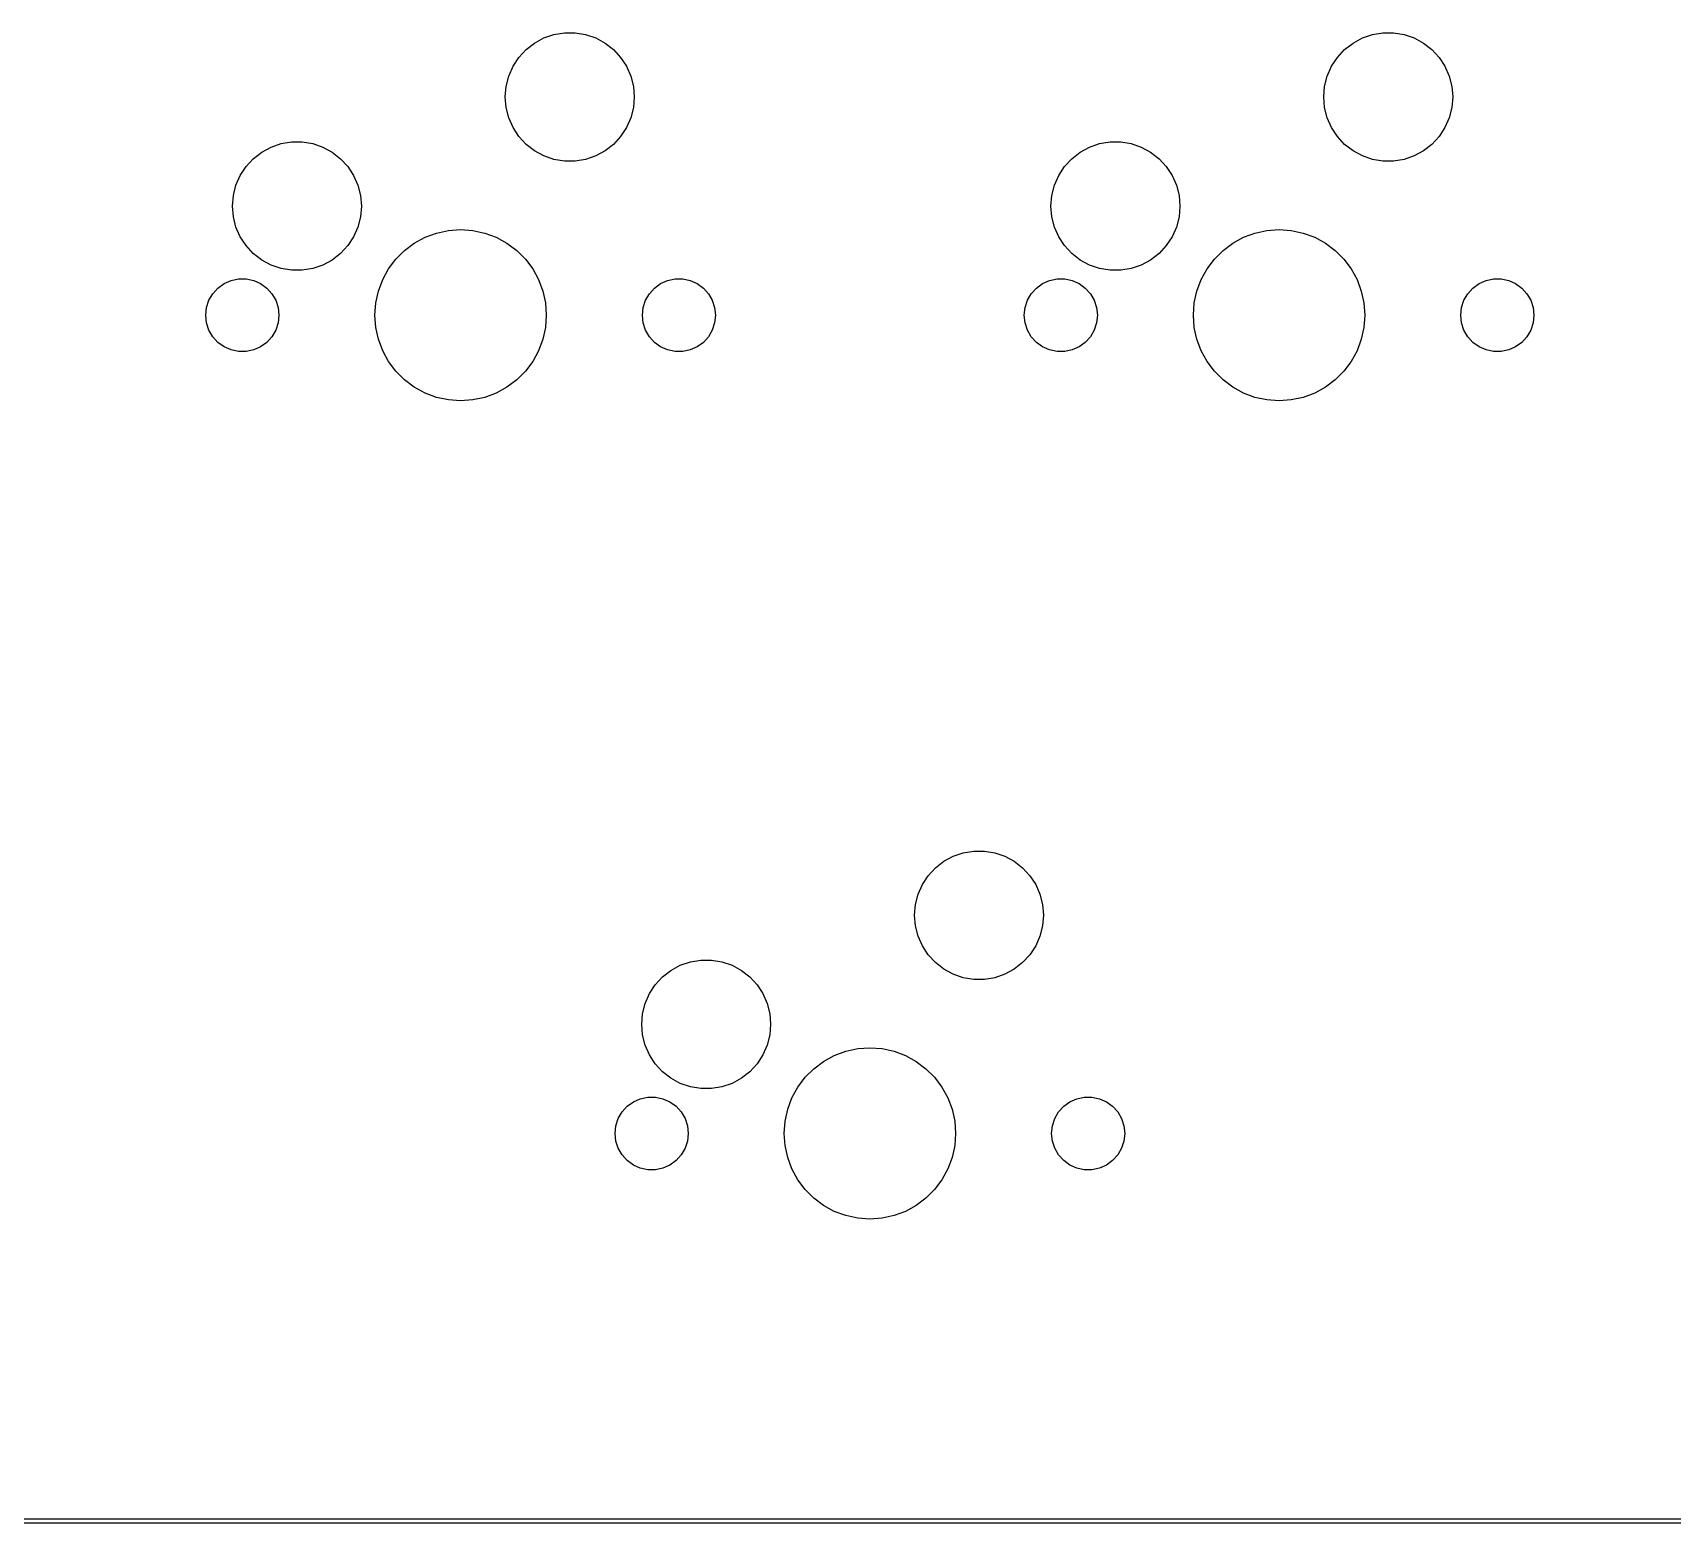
# Model space of a CAD drawing. Extents: x 3 to 1029, y 4 to 518.
# Drawn here: x 909.64 to 947.8, y 409.65 to 444.35 of the extents above; entities that cross this region are included whole.
import ezdxf

# ---------------------------------------------------------------- set-up
doc = ezdxf.new("R2010")
doc.units = 0
doc.layers.add('BLACK', color=7, linetype='CONTINUOUS')

msp = doc.modelspace()

# ---------------------------------------------------------------- linework, layer by layer
at = {"layer": 'BLACK', "color": 3, "linetype": 'CONTINUOUS'}
for p, q in [((921.316408, 444.109582), (921.533408, 444.227482)), ((921.533408, 444.227482), (921.768408, 444.307882)), ((921.768408, 444.307882), (922.012408, 444.348682)), ((922.012408, 444.348682), (922.260408, 444.348682)), ((922.260408, 444.348682), (922.504408, 444.307882)), ((922.504408, 444.307882), (922.739408, 444.227482)), ((922.739408, 444.227482), (922.956408, 444.109582)), ((940.366408, 444.109582), (940.583408, 444.227482)), ((940.583408, 444.227482), (940.818408, 444.307882)), ((940.818408, 444.307882), (941.062408, 444.348682)), ((941.062408, 444.348682), (941.310408, 444.348682)), ((941.310408, 444.348682), (941.554408, 444.307882)), ((941.554408, 444.307882), (941.789408, 444.227482)), ((941.789408, 444.227482), (942.006408, 444.109582)), ((920.817408, 443.567682), (920.952408, 443.775082)), ((920.952408, 443.775082), (921.120408, 443.957382)), ((921.120408, 443.957382), (921.316408, 444.109582)), ((922.956408, 444.109582), (923.152408, 443.957382)), ((923.152408, 443.957382), (923.320408, 443.775082)), ((923.320408, 443.775082), (923.455408, 443.567682)), ((939.867408, 443.567682), (940.002408, 443.775082)), ((940.002408, 443.775082), (940.170408, 443.957382)), ((940.170408, 443.957382), (940.366408, 444.109582)), ((942.006408, 444.109582), (942.202408, 443.957382)), ((942.202408, 443.957382), (942.370408, 443.775082)), ((942.370408, 443.775082), (942.505408, 443.567682)), ((920.717408, 443.340782), (920.817408, 443.567682)), ((923.455408, 443.567682), (923.555408, 443.340782)), ((939.767408, 443.340782), (939.867408, 443.567682)), ((942.505408, 443.567682), (942.605408, 443.340782)), ((920.636408, 442.853782), (920.656408, 443.100682)), ((920.656408, 443.100682), (920.717408, 443.340782)), ((923.555408, 443.340782), (923.616408, 443.100682)), ((923.616408, 443.100682), (923.636408, 442.853782)), ((939.686408, 442.853782), (939.706408, 443.100682)), ((939.706408, 443.100682), (939.767408, 443.340782)), ((942.605408, 443.340782), (942.666408, 443.100682)), ((942.666408, 443.100682), (942.686408, 442.853782)), ((920.656408, 442.606882), (920.636408, 442.853782)), ((923.636408, 442.853782), (923.616408, 442.606882)), ((939.706408, 442.606882), (939.686408, 442.853782)), ((942.686408, 442.853782), (942.666408, 442.606882)), ((920.717408, 442.366782), (920.656408, 442.606882)), ((920.817408, 442.139882), (920.717408, 442.366782)), ((923.555408, 442.366782), (923.455408, 442.139882)), ((923.616408, 442.606882), (923.555408, 442.366782)), ((939.767408, 442.366782), (939.706408, 442.606882)), ((939.867408, 442.139882), (939.767408, 442.366782)), ((942.605408, 442.366782), (942.505408, 442.139882)), ((942.666408, 442.606882), (942.605408, 442.366782)), ((920.952408, 441.932482), (920.817408, 442.139882)), ((921.120408, 441.750182), (920.952408, 441.932482)), ((923.320408, 441.932482), (923.152408, 441.750182)), ((923.455408, 442.139882), (923.320408, 441.932482)), ((940.002408, 441.932482), (939.867408, 442.139882)), ((940.170408, 441.750182), (940.002408, 441.932482)), ((942.370408, 441.932482), (942.202408, 441.750182)), ((942.505408, 442.139882), (942.370408, 441.932482)), ((914.770408, 441.417382), (914.966408, 441.569482)), ((914.966408, 441.569482), (915.183408, 441.687482)), ((915.183408, 441.687482), (915.418408, 441.767882)), ((915.418408, 441.767882), (915.662408, 441.808682)), ((915.662408, 441.808682), (915.910408, 441.808682)), ((915.910408, 441.808682), (916.154408, 441.767882)), ((916.154408, 441.767882), (916.389408, 441.687482)), ((916.389408, 441.687482), (916.606408, 441.569482)), ((916.606408, 441.569482), (916.802408, 441.417382)), ((921.316408, 441.598082), (921.120408, 441.750182)), ((921.533408, 441.480082), (921.316408, 441.598082)), ((922.956408, 441.598082), (922.739408, 441.480082)), ((923.152408, 441.750182), (922.956408, 441.598082)), ((933.820408, 441.417382), (934.016408, 441.569482)), ((934.016408, 441.569482), (934.233408, 441.687482)), ((934.233408, 441.687482), (934.468408, 441.767882)), ((934.468408, 441.767882), (934.712408, 441.808682)), ((934.712408, 441.808682), (934.960408, 441.808682)), ((934.960408, 441.808682), (935.204408, 441.767882)), ((935.204408, 441.767882), (935.439408, 441.687482)), ((935.439408, 441.687482), (935.656408, 441.569482)), ((935.656408, 441.569482), (935.852408, 441.417382)), ((940.366408, 441.598082), (940.170408, 441.750182)), ((940.583408, 441.480082), (940.366408, 441.598082)), ((942.006408, 441.598082), (941.789408, 441.480082)), ((942.202408, 441.750182), (942.006408, 441.598082)), ((914.467408, 441.027682), (914.602408, 441.235082)), ((914.602408, 441.235082), (914.770408, 441.417382)), ((916.802408, 441.417382), (916.970408, 441.235082)), ((916.970408, 441.235082), (917.105408, 441.027682)), ((921.768408, 441.399682), (921.533408, 441.480082)), ((922.012408, 441.358882), (921.768408, 441.399682)), ((922.260408, 441.358882), (922.012408, 441.358882)), ((922.504408, 441.399682), (922.260408, 441.358882)), ((922.739408, 441.480082), (922.504408, 441.399682)), ((933.517408, 441.027682), (933.652408, 441.235082)), ((933.652408, 441.235082), (933.820408, 441.417382)), ((935.852408, 441.417382), (936.020408, 441.235082)), ((936.020408, 441.235082), (936.155408, 441.027682)), ((940.818408, 441.399682), (940.583408, 441.480082)), ((941.062408, 441.358882), (940.818408, 441.399682)), ((941.310408, 441.358882), (941.062408, 441.358882)), ((941.554408, 441.399682), (941.310408, 441.358882)), ((941.789408, 441.480082), (941.554408, 441.399682)), ((914.306408, 440.560682), (914.367408, 440.800782)), ((914.367408, 440.800782), (914.467408, 441.027682)), ((917.105408, 441.027682), (917.205408, 440.800782)), ((917.205408, 440.800782), (917.266408, 440.560682)), ((933.356408, 440.560682), (933.417408, 440.800782)), ((933.417408, 440.800782), (933.517408, 441.027682)), ((936.155408, 441.027682), (936.255408, 440.800782)), ((936.255408, 440.800782), (936.316408, 440.560682)), ((914.286408, 440.313782), (914.306408, 440.560682)), ((917.266408, 440.560682), (917.286408, 440.313782)), ((933.336408, 440.313782), (933.356408, 440.560682)), ((936.316408, 440.560682), (936.336408, 440.313782)), ((914.306408, 440.066882), (914.286408, 440.313782)), ((914.367408, 439.826782), (914.306408, 440.066882)), ((917.266408, 440.066882), (917.205408, 439.826782)), ((917.286408, 440.313782), (917.266408, 440.066882)), ((933.356408, 440.066882), (933.336408, 440.313782)), ((933.417408, 439.826782), (933.356408, 440.066882)), ((936.316408, 440.066882), (936.255408, 439.826782)), ((936.336408, 440.313782), (936.316408, 440.066882)), ((914.467408, 439.599882), (914.367408, 439.826782)), ((914.602408, 439.392482), (914.467408, 439.599882)), ((917.105408, 439.599882), (916.970408, 439.392482)), ((917.205408, 439.826782), (917.105408, 439.599882)), ((918.518408, 439.451182), (918.768408, 439.587482)), ((918.768408, 439.587482), (919.034408, 439.686882)), ((919.034408, 439.686882), (919.312408, 439.747382)), ((919.312408, 439.747382), (919.596408, 439.767682)), ((919.596408, 439.767682), (919.880408, 439.747382)), ((919.880408, 439.747382), (920.158408, 439.686882)), ((920.158408, 439.686882), (920.424408, 439.587482)), ((920.424408, 439.587482), (920.674408, 439.451182)), ((933.517408, 439.599882), (933.417408, 439.826782)), ((933.652408, 439.392482), (933.517408, 439.599882)), ((936.155408, 439.599882), (936.020408, 439.392482)), ((936.255408, 439.826782), (936.155408, 439.599882)), ((937.568408, 439.451182), (937.818408, 439.587482)), ((937.818408, 439.587482), (938.084408, 439.686882)), ((938.084408, 439.686882), (938.362408, 439.747382)), ((938.362408, 439.747382), (938.646408, 439.767682)), ((938.646408, 439.767682), (938.930408, 439.747382)), ((938.930408, 439.747382), (939.208408, 439.686882)), ((939.208408, 439.686882), (939.474408, 439.587482)), ((939.474408, 439.587482), (939.724408, 439.451182)), ((914.770408, 439.210182), (914.602408, 439.392482)), ((914.966408, 439.058082), (914.770408, 439.210182)), ((916.802408, 439.210182), (916.606408, 439.058082)), ((916.970408, 439.392482), (916.802408, 439.210182)), ((918.089408, 439.079482), (918.290408, 439.280682)), ((918.290408, 439.280682), (918.518408, 439.451182)), ((920.674408, 439.451182), (920.902408, 439.280682)), ((920.902408, 439.280682), (921.103408, 439.079482)), ((933.820408, 439.210182), (933.652408, 439.392482)), ((934.016408, 439.058082), (933.820408, 439.210182)), ((935.852408, 439.210182), (935.656408, 439.058082)), ((936.020408, 439.392482), (935.852408, 439.210182)), ((937.139408, 439.079482), (937.340408, 439.280682)), ((937.340408, 439.280682), (937.568408, 439.451182)), ((939.724408, 439.451182), (939.952408, 439.280682)), ((939.952408, 439.280682), (940.153408, 439.079482)), ((915.183408, 438.940082), (914.966408, 439.058082)), ((915.418408, 438.859682), (915.183408, 438.940082)), ((915.662408, 438.818882), (915.418408, 438.859682)), ((915.910408, 438.818882), (915.662408, 438.818882)), ((916.154408, 438.859682), (915.910408, 438.818882)), ((916.389408, 438.940082), (916.154408, 438.859682)), ((916.606408, 439.058082), (916.389408, 438.940082)), ((917.782408, 438.602082), (917.919408, 438.851782)), ((917.919408, 438.851782), (918.089408, 439.079482)), ((921.103408, 439.079482), (921.273408, 438.851782)), ((921.273408, 438.851782), (921.410408, 438.602082)), ((934.233408, 438.940082), (934.016408, 439.058082)), ((934.468408, 438.859682), (934.233408, 438.940082)), ((934.712408, 438.818882), (934.468408, 438.859682)), ((934.960408, 438.818882), (934.712408, 438.818882)), ((935.204408, 438.859682), (934.960408, 438.818882)), ((935.439408, 438.940082), (935.204408, 438.859682)), ((935.656408, 439.058082), (935.439408, 438.940082)), ((936.832408, 438.602082), (936.969408, 438.851782)), ((936.969408, 438.851782), (937.139408, 439.079482)), ((940.153408, 439.079482), (940.323408, 438.851782)), ((940.323408, 438.851782), (940.460408, 438.602082)), ((913.947408, 438.406082), (914.091408, 438.510682)), ((914.091408, 438.510682), (914.253408, 438.583082)), ((914.253408, 438.583082), (914.427408, 438.619982)), ((914.427408, 438.619982), (914.605408, 438.619982)), ((914.605408, 438.619982), (914.779408, 438.583082)), ((914.779408, 438.583082), (914.941408, 438.510682)), ((914.941408, 438.510682), (915.085408, 438.406082)), ((917.683408, 438.335482), (917.782408, 438.602082)), ((921.410408, 438.602082), (921.509408, 438.335482)), ((924.107408, 438.406082), (924.251408, 438.510682)), ((924.251408, 438.510682), (924.413408, 438.583082)), ((924.413408, 438.583082), (924.587408, 438.619982)), ((924.587408, 438.619982), (924.765408, 438.619982)), ((924.765408, 438.619982), (924.939408, 438.583082)), ((924.939408, 438.583082), (925.101408, 438.510682)), ((925.101408, 438.510682), (925.245408, 438.406082)), ((932.997408, 438.406082), (933.141408, 438.510682)), ((933.141408, 438.510682), (933.303408, 438.583082)), ((933.303408, 438.583082), (933.477408, 438.619982)), ((933.477408, 438.619982), (933.655408, 438.619982)), ((933.655408, 438.619982), (933.829408, 438.583082)), ((933.829408, 438.583082), (933.991408, 438.510682)), ((933.991408, 438.510682), (934.135408, 438.406082)), ((936.733408, 438.335482), (936.832408, 438.602082)), ((940.460408, 438.602082), (940.559408, 438.335482)), ((943.157408, 438.406082), (943.301408, 438.510682)), ((943.301408, 438.510682), (943.463408, 438.583082)), ((943.463408, 438.583082), (943.637408, 438.619982)), ((943.637408, 438.619982), (943.815408, 438.619982)), ((943.815408, 438.619982), (943.989408, 438.583082)), ((943.989408, 438.583082), (944.151408, 438.510682)), ((944.151408, 438.510682), (944.295408, 438.406082)), ((913.684408, 437.950682), (913.739408, 438.119882)), ((913.739408, 438.119882), (913.828408, 438.273882)), ((913.828408, 438.273882), (913.947408, 438.406082)), ((915.085408, 438.406082), (915.204408, 438.273882)), ((915.204408, 438.273882), (915.293408, 438.119882)), ((915.293408, 438.119882), (915.348408, 437.950682)), ((917.602408, 437.773782), (917.622408, 438.057582)), ((917.622408, 438.057582), (917.683408, 438.335482)), ((921.509408, 438.335482), (921.570408, 438.057582)), ((921.570408, 438.057582), (921.590408, 437.773782)), ((923.844408, 437.950682), (923.899408, 438.119882)), ((923.899408, 438.119882), (923.988408, 438.273882)), ((923.988408, 438.273882), (924.107408, 438.406082)), ((925.245408, 438.406082), (925.364408, 438.273882)), ((925.364408, 438.273882), (925.453408, 438.119882)), ((925.453408, 438.119882), (925.508408, 437.950682)), ((932.734408, 437.950682), (932.789408, 438.119882)), ((932.789408, 438.119882), (932.878408, 438.273882)), ((932.878408, 438.273882), (932.997408, 438.406082)), ((934.135408, 438.406082), (934.254408, 438.273882)), ((934.254408, 438.273882), (934.343408, 438.119882)), ((934.343408, 438.119882), (934.398408, 437.950682)), ((936.652408, 437.773782), (936.672408, 438.057582)), ((936.672408, 438.057582), (936.733408, 438.335482)), ((940.559408, 438.335482), (940.620408, 438.057582)), ((940.620408, 438.057582), (940.640408, 437.773782)), ((942.894408, 437.950682), (942.949408, 438.119882)), ((942.949408, 438.119882), (943.038408, 438.273882)), ((943.038408, 438.273882), (943.157408, 438.406082)), ((944.295408, 438.406082), (944.414408, 438.273882)), ((944.414408, 438.273882), (944.503408, 438.119882)), ((944.503408, 438.119882), (944.558408, 437.950682)), ((913.665408, 437.773782), (913.684408, 437.950682)), ((913.684408, 437.596882), (913.665408, 437.773782)), ((915.348408, 437.950682), (915.367408, 437.773782)), ((915.367408, 437.773782), (915.348408, 437.596882)), ((917.622408, 437.489982), (917.602408, 437.773782)), ((921.590408, 437.773782), (921.570408, 437.489982)), ((923.825408, 437.773782), (923.844408, 437.950682)), ((923.844408, 437.596882), (923.825408, 437.773782)), ((925.508408, 437.950682), (925.527408, 437.773782)), ((925.527408, 437.773782), (925.508408, 437.596882)), ((932.715408, 437.773782), (932.734408, 437.950682)), ((932.734408, 437.596882), (932.715408, 437.773782)), ((934.398408, 437.950682), (934.417408, 437.773782)), ((934.417408, 437.773782), (934.398408, 437.596882)), ((936.672408, 437.489982), (936.652408, 437.773782)), ((940.640408, 437.773782), (940.620408, 437.489982)), ((942.875408, 437.773782), (942.894408, 437.950682)), ((942.894408, 437.596882), (942.875408, 437.773782)), ((944.558408, 437.950682), (944.577408, 437.773782)), ((944.577408, 437.773782), (944.558408, 437.596882)), ((913.739408, 437.427682), (913.684408, 437.596882)), ((913.828408, 437.273682), (913.739408, 437.427682)), ((915.293408, 437.427682), (915.204408, 437.273682)), ((915.348408, 437.596882), (915.293408, 437.427682)), ((917.683408, 437.212082), (917.622408, 437.489982)), ((921.570408, 437.489982), (921.509408, 437.212082)), ((923.899408, 437.427682), (923.844408, 437.596882)), ((923.988408, 437.273682), (923.899408, 437.427682)), ((925.453408, 437.427682), (925.364408, 437.273682)), ((925.508408, 437.596882), (925.453408, 437.427682)), ((932.789408, 437.427682), (932.734408, 437.596882)), ((932.878408, 437.273682), (932.789408, 437.427682)), ((934.343408, 437.427682), (934.254408, 437.273682)), ((934.398408, 437.596882), (934.343408, 437.427682)), ((936.733408, 437.212082), (936.672408, 437.489982)), ((940.620408, 437.489982), (940.559408, 437.212082)), ((942.949408, 437.427682), (942.894408, 437.596882)), ((943.038408, 437.273682), (942.949408, 437.427682)), ((944.503408, 437.427682), (944.414408, 437.273682)), ((944.558408, 437.596882), (944.503408, 437.427682)), ((913.947408, 437.141482), (913.828408, 437.273682)), ((914.091408, 437.036882), (913.947408, 437.141482)), ((914.253408, 436.964482), (914.091408, 437.036882)), ((914.427408, 436.927582), (914.253408, 436.964482)), ((914.605408, 436.927582), (914.427408, 436.927582)), ((914.779408, 436.964482), (914.605408, 436.927582)), ((914.941408, 437.036882), (914.779408, 436.964482)), ((915.085408, 437.141482), (914.941408, 437.036882)), ((915.204408, 437.273682), (915.085408, 437.141482)), ((917.782408, 436.945482), (917.683408, 437.212082)), ((917.919408, 436.695782), (917.782408, 436.945482)), ((921.410408, 436.945482), (921.273408, 436.695782)), ((921.509408, 437.212082), (921.410408, 436.945482)), ((924.107408, 437.141482), (923.988408, 437.273682)), ((924.251408, 437.036882), (924.107408, 437.141482)), ((924.413408, 436.964482), (924.251408, 437.036882)), ((924.587408, 436.927582), (924.413408, 436.964482)), ((924.765408, 436.927582), (924.587408, 436.927582)), ((924.939408, 436.964482), (924.765408, 436.927582)), ((925.101408, 437.036882), (924.939408, 436.964482)), ((925.245408, 437.141482), (925.101408, 437.036882)), ((925.364408, 437.273682), (925.245408, 437.141482)), ((932.997408, 437.141482), (932.878408, 437.273682)), ((933.141408, 437.036882), (932.997408, 437.141482)), ((933.303408, 436.964482), (933.141408, 437.036882)), ((933.477408, 436.927582), (933.303408, 436.964482)), ((933.655408, 436.927582), (933.477408, 436.927582)), ((933.829408, 436.964482), (933.655408, 436.927582)), ((933.991408, 437.036882), (933.829408, 436.964482)), ((934.135408, 437.141482), (933.991408, 437.036882)), ((934.254408, 437.273682), (934.135408, 437.141482)), ((936.832408, 436.945482), (936.733408, 437.212082)), ((936.969408, 436.695782), (936.832408, 436.945482)), ((940.460408, 436.945482), (940.323408, 436.695782)), ((940.559408, 437.212082), (940.460408, 436.945482)), ((943.157408, 437.141482), (943.038408, 437.273682)), ((943.301408, 437.036882), (943.157408, 437.141482)), ((943.463408, 436.964482), (943.301408, 437.036882)), ((943.637408, 436.927582), (943.463408, 436.964482)), ((943.815408, 436.927582), (943.637408, 436.927582)), ((943.989408, 436.964482), (943.815408, 436.927582)), ((944.151408, 437.036882), (943.989408, 436.964482)), ((944.295408, 437.141482), (944.151408, 437.036882)), ((944.414408, 437.273682), (944.295408, 437.141482)), ((918.089408, 436.468082), (917.919408, 436.695782)), ((921.273408, 436.695782), (921.103408, 436.468082)), ((937.139408, 436.468082), (936.969408, 436.695782)), ((940.323408, 436.695782), (940.153408, 436.468082)), ((918.290408, 436.266882), (918.089408, 436.468082)), ((918.518408, 436.096382), (918.290408, 436.266882)), ((920.902408, 436.266882), (920.674408, 436.096382)), ((921.103408, 436.468082), (920.902408, 436.266882)), ((937.340408, 436.266882), (937.139408, 436.468082)), ((937.568408, 436.096382), (937.340408, 436.266882)), ((939.952408, 436.266882), (939.724408, 436.096382)), ((940.153408, 436.468082), (939.952408, 436.266882)), ((918.768408, 435.960082), (918.518408, 436.096382)), ((919.034408, 435.860682), (918.768408, 435.960082)), ((919.312408, 435.800182), (919.034408, 435.860682)), ((919.596408, 435.779882), (919.312408, 435.800182)), ((919.880408, 435.800182), (919.596408, 435.779882)), ((920.158408, 435.860682), (919.880408, 435.800182)), ((920.424408, 435.960082), (920.158408, 435.860682)), ((920.674408, 436.096382), (920.424408, 435.960082)), ((937.818408, 435.960082), (937.568408, 436.096382)), ((938.084408, 435.860682), (937.818408, 435.960082)), ((938.362408, 435.800182), (938.084408, 435.860682)), ((938.646408, 435.779882), (938.362408, 435.800182)), ((938.930408, 435.800182), (938.646408, 435.779882)), ((939.208408, 435.860682), (938.930408, 435.800182)), ((939.474408, 435.960082), (939.208408, 435.860682)), ((939.724408, 436.096382), (939.474408, 435.960082)), ((930.841408, 425.059782), (931.058408, 425.177782)), ((931.058408, 425.177782), (931.293408, 425.257782)), ((931.293408, 425.257782), (931.537408, 425.298782)), ((931.537408, 425.298782), (931.785408, 425.298782)), ((931.785408, 425.298782), (932.029408, 425.257782)), ((932.029408, 425.257782), (932.264408, 425.177782)), ((932.264408, 425.177782), (932.481408, 425.059782)), ((930.342408, 424.517782), (930.477408, 424.724782)), ((930.477408, 424.724782), (930.645408, 424.907782)), ((930.645408, 424.907782), (930.841408, 425.059782)), ((932.481408, 425.059782), (932.677408, 424.907782)), ((932.677408, 424.907782), (932.845408, 424.724782)), ((932.845408, 424.724782), (932.980408, 424.517782)), ((930.242408, 424.290782), (930.342408, 424.517782)), ((932.980408, 424.517782), (933.080408, 424.290782)), ((930.161408, 423.803782), (930.181408, 424.050782)), ((930.181408, 424.050782), (930.242408, 424.290782)), ((933.080408, 424.290782), (933.141408, 424.050782)), ((933.141408, 424.050782), (933.161408, 423.803782)), ((930.181408, 423.556782), (930.161408, 423.803782)), ((930.242408, 423.316782), (930.181408, 423.556782)), ((933.141408, 423.556782), (933.080408, 423.316782)), ((933.161408, 423.803782), (933.141408, 423.556782)), ((930.342408, 423.089782), (930.242408, 423.316782)), ((933.080408, 423.316782), (932.980408, 423.089782)), ((930.477408, 422.882782), (930.342408, 423.089782)), ((930.645408, 422.699782), (930.477408, 422.882782)), ((932.845408, 422.882782), (932.677408, 422.699782)), ((932.980408, 423.089782), (932.845408, 422.882782)), ((924.295408, 422.367782), (924.491408, 422.519782)), ((924.491408, 422.519782), (924.708408, 422.637782)), ((924.708408, 422.637782), (924.943408, 422.717782)), ((924.943408, 422.717782), (925.187408, 422.758782)), ((925.187408, 422.758782), (925.435408, 422.758782)), ((925.435408, 422.758782), (925.679408, 422.717782)), ((925.679408, 422.717782), (925.914408, 422.637782)), ((925.914408, 422.637782), (926.131408, 422.519782)), ((926.131408, 422.519782), (926.327408, 422.367782)), ((930.841408, 422.547782), (930.645408, 422.699782)), ((931.058408, 422.429782), (930.841408, 422.547782)), ((931.293408, 422.349782), (931.058408, 422.429782)), ((932.264408, 422.429782), (932.029408, 422.349782)), ((932.481408, 422.547782), (932.264408, 422.429782)), ((932.677408, 422.699782), (932.481408, 422.547782)), ((923.992408, 421.977782), (924.127408, 422.184782)), ((924.127408, 422.184782), (924.295408, 422.367782)), ((926.327408, 422.367782), (926.495408, 422.184782)), ((926.495408, 422.184782), (926.630408, 421.977782)), ((931.537408, 422.308782), (931.293408, 422.349782)), ((931.785408, 422.308782), (931.537408, 422.308782)), ((932.029408, 422.349782), (931.785408, 422.308782)), ((923.831408, 421.510782), (923.892408, 421.750782)), ((923.892408, 421.750782), (923.992408, 421.977782)), ((926.630408, 421.977782), (926.730408, 421.750782)), ((926.730408, 421.750782), (926.791408, 421.510782)), ((923.811408, 421.263782), (923.831408, 421.510782)), ((923.831408, 421.016782), (923.811408, 421.263782)), ((926.791408, 421.510782), (926.811408, 421.263782)), ((926.811408, 421.263782), (926.791408, 421.016782)), ((923.892408, 420.776782), (923.831408, 421.016782)), ((926.791408, 421.016782), (926.730408, 420.776782)), ((923.992408, 420.549782), (923.892408, 420.776782)), ((924.127408, 420.342782), (923.992408, 420.549782)), ((926.630408, 420.549782), (926.495408, 420.342782)), ((926.730408, 420.776782), (926.630408, 420.549782)), ((928.043408, 420.400782), (928.293408, 420.537782)), ((928.293408, 420.537782), (928.559408, 420.636782)), ((928.559408, 420.636782), (928.837408, 420.697782)), ((928.837408, 420.697782), (929.121408, 420.717782)), ((929.121408, 420.717782), (929.405408, 420.697782)), ((929.405408, 420.697782), (929.683408, 420.636782)), ((929.683408, 420.636782), (929.949408, 420.537782)), ((929.949408, 420.537782), (930.199408, 420.400782)), ((924.295408, 420.159782), (924.127408, 420.342782)), ((924.491408, 420.007782), (924.295408, 420.159782)), ((926.327408, 420.159782), (926.131408, 420.007782)), ((926.495408, 420.342782), (926.327408, 420.159782)), ((927.614408, 420.029782), (927.815408, 420.230782)), ((927.815408, 420.230782), (928.043408, 420.400782)), ((930.199408, 420.400782), (930.427408, 420.230782)), ((930.427408, 420.230782), (930.628408, 420.029782)), ((924.708408, 419.889782), (924.491408, 420.007782)), ((924.943408, 419.809782), (924.708408, 419.889782)), ((925.187408, 419.768782), (924.943408, 419.809782)), ((925.435408, 419.768782), (925.187408, 419.768782)), ((925.679408, 419.809782), (925.435408, 419.768782)), ((925.914408, 419.889782), (925.679408, 419.809782)), ((926.131408, 420.007782), (925.914408, 419.889782)), ((927.307408, 419.551782), (927.444408, 419.801782)), ((927.444408, 419.801782), (927.614408, 420.029782)), ((930.628408, 420.029782), (930.798408, 419.801782)), ((930.798408, 419.801782), (930.935408, 419.551782)), ((923.353408, 419.223782), (923.472408, 419.355782)), ((923.472408, 419.355782), (923.616408, 419.460782)), ((923.616408, 419.460782), (923.778408, 419.532782)), ((923.778408, 419.532782), (923.952408, 419.569782)), ((923.952408, 419.569782), (924.130408, 419.569782)), ((924.130408, 419.569782), (924.304408, 419.532782)), ((924.304408, 419.532782), (924.466408, 419.460782)), ((924.466408, 419.460782), (924.610408, 419.355782)), ((924.610408, 419.355782), (924.729408, 419.223782)), ((927.208408, 419.285782), (927.307408, 419.551782)), ((930.935408, 419.551782), (931.034408, 419.285782)), ((933.513408, 419.223782), (933.632408, 419.355782)), ((933.632408, 419.355782), (933.776408, 419.460782)), ((933.776408, 419.460782), (933.938408, 419.532782)), ((933.938408, 419.532782), (934.112408, 419.569782)), ((934.112408, 419.569782), (934.290408, 419.569782)), ((934.290408, 419.569782), (934.464408, 419.532782)), ((934.464408, 419.532782), (934.626408, 419.460782)), ((934.626408, 419.460782), (934.770408, 419.355782)), ((934.770408, 419.355782), (934.889408, 419.223782)), ((923.209408, 418.900782), (923.264408, 419.069782)), ((923.264408, 419.069782), (923.353408, 419.223782)), ((924.729408, 419.223782), (924.818408, 419.069782)), ((924.818408, 419.069782), (924.873408, 418.900782)), ((927.127408, 418.723782), (927.147408, 419.007782)), ((927.147408, 419.007782), (927.208408, 419.285782)), ((931.034408, 419.285782), (931.095408, 419.007782)), ((931.095408, 419.007782), (931.115408, 418.723782)), ((933.369408, 418.900782), (933.424408, 419.069782)), ((933.424408, 419.069782), (933.513408, 419.223782)), ((934.889408, 419.223782), (934.978408, 419.069782)), ((934.978408, 419.069782), (935.033408, 418.900782)), ((923.190408, 418.723782), (923.209408, 418.900782)), ((923.209408, 418.546782), (923.190408, 418.723782)), ((924.873408, 418.900782), (924.892408, 418.723782)), ((924.892408, 418.723782), (924.873408, 418.546782)), ((927.147408, 418.439782), (927.127408, 418.723782)), ((931.115408, 418.723782), (931.095408, 418.439782)), ((933.350408, 418.723782), (933.369408, 418.900782)), ((933.369408, 418.546782), (933.350408, 418.723782)), ((935.033408, 418.900782), (935.052408, 418.723782)), ((935.052408, 418.723782), (935.033408, 418.546782)), ((923.264408, 418.377782), (923.209408, 418.546782)), ((923.353408, 418.223782), (923.264408, 418.377782)), ((923.472408, 418.091782), (923.353408, 418.223782)), ((924.729408, 418.223782), (924.610408, 418.091782)), ((924.818408, 418.377782), (924.729408, 418.223782)), ((924.873408, 418.546782), (924.818408, 418.377782)), ((927.208408, 418.161782), (927.147408, 418.439782)), ((931.095408, 418.439782), (931.034408, 418.161782)), ((933.424408, 418.377782), (933.369408, 418.546782)), ((933.513408, 418.223782), (933.424408, 418.377782)), ((933.632408, 418.091782), (933.513408, 418.223782)), ((934.889408, 418.223782), (934.770408, 418.091782)), ((934.978408, 418.377782), (934.889408, 418.223782)), ((935.033408, 418.546782), (934.978408, 418.377782)), ((923.616408, 417.986782), (923.472408, 418.091782)), ((923.778408, 417.914782), (923.616408, 417.986782)), ((923.952408, 417.877782), (923.778408, 417.914782)), ((924.130408, 417.877782), (923.952408, 417.877782)), ((924.304408, 417.914782), (924.130408, 417.877782)), ((924.466408, 417.986782), (924.304408, 417.914782)), ((924.610408, 418.091782), (924.466408, 417.986782)), ((927.307408, 417.895782), (927.208408, 418.161782)), ((927.444408, 417.645782), (927.307408, 417.895782)), ((930.935408, 417.895782), (930.798408, 417.645782)), ((931.034408, 418.161782), (930.935408, 417.895782)), ((933.776408, 417.986782), (933.632408, 418.091782)), ((933.938408, 417.914782), (933.776408, 417.986782)), ((934.112408, 417.877782), (933.938408, 417.914782)), ((934.290408, 417.877782), (934.112408, 417.877782)), ((934.464408, 417.914782), (934.290408, 417.877782)), ((934.626408, 417.986782), (934.464408, 417.914782)), ((934.770408, 418.091782), (934.626408, 417.986782)), ((927.614408, 417.417782), (927.444408, 417.645782)), ((930.798408, 417.645782), (930.628408, 417.417782)), ((927.815408, 417.216782), (927.614408, 417.417782)), ((928.043408, 417.046782), (927.815408, 417.216782)), ((930.427408, 417.216782), (930.199408, 417.046782)), ((930.628408, 417.417782), (930.427408, 417.216782)), ((928.293408, 416.909782), (928.043408, 417.046782)), ((928.559408, 416.810782), (928.293408, 416.909782)), ((928.837408, 416.749782), (928.559408, 416.810782)), ((929.121408, 416.729782), (928.837408, 416.749782)), ((929.405408, 416.749782), (929.121408, 416.729782)), ((929.683408, 416.810782), (929.405408, 416.749782)), ((929.949408, 416.909782), (929.683408, 416.810782)), ((930.199408, 417.046782), (929.949408, 416.909782)), ((717.308908, 409.748782), (1026.633408, 409.748782)), ((1026.633408, 409.648782), (717.308908, 409.648782))]:
    msp.add_line(p, q, dxfattribs=at)

doc.saveas('drawing.dxf')
